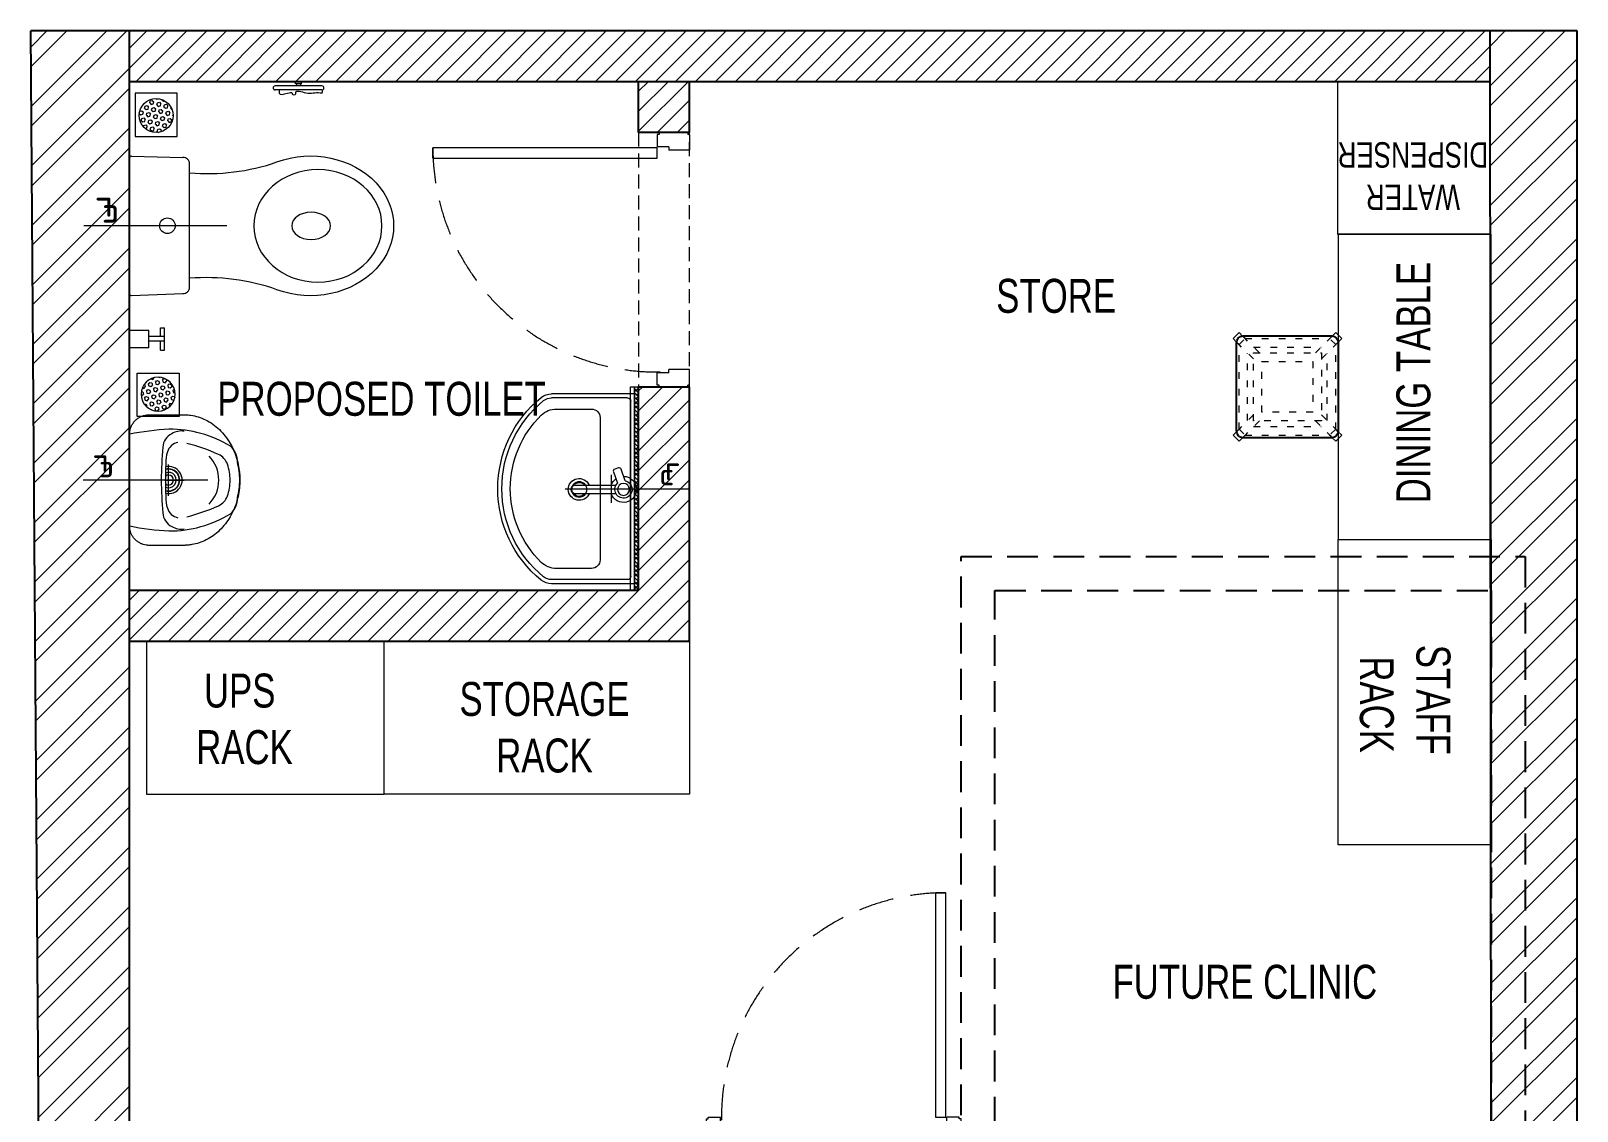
# Model space of a CAD drawing. Header units: feet. Extents: x 6867035 to 6871591, y -5290193 to -5271489.
# Drawn here: x 6867035 to 6871591, y -5274674 to -5271489 of the extents above; entities that cross this region are included whole.
import ezdxf

# ---------------------------------------------------------------- set-up
doc = ezdxf.new("R2010")
doc.units = ezdxf.units.FT
doc.header["$LTSCALE"] = 33
doc.header["$MEASUREMENT"] = 0
for name, pattern in [('a_p6_plan_L18$0$HIDDEN', [0.375, 0.25, -0.125]), ('ACAD_ISO03W100', [30, 12, -18]), ('CENTER', [2, 1.25, -0.25, 0.25, -0.25]), ('DOT2', [0.125, 0, -0.125]), ('HIDDEN', [9.524999999999995, 6.349999999999997, -3.174999999999998]), ('HIDDEN2', [4.7624999999999975, 3.174999999999998, -1.587499999999999])]:
    doc.linetypes.add(name, pattern=pattern)
doc.layers.add('A-WALL', color=1, linetype='Continuous')
for name, color, linetype, lineweight in [('centerline-toilets', 2, 'CENTER', 13), ('Door', 2, 'Continuous', 13), ('ele', 252, 'Continuous', 13), ('Fhitting', 152, 'Continuous', 30), ('LENS-DIM', 252, 'Continuous', 5), ('LENS-DOOR', 34, 'Continuous', 20), ('LENS-TEXT', 31, 'Continuous', 5), ('LENS_CURTAIN', 5, 'a_p6_plan_L18$0$HIDDEN', 9), ('LK-FF&E WALL', 1, 'Continuous', 9), ('LN-ELEVATION-1', 81, 'Continuous', 25), ('LN-ELEVATION-3', 125, 'Continuous', 18), ('LN-ELEVATION-5', 167, 'Continuous', 5), ('LN-HATCH', 251, 'Continuous', 0), ('Mirror', 150, 'Continuous', 20), ('Panelling', 65, 'Continuous', 18), ('PARTITION', 22, 'Continuous', 30), ('Toilet', 5, 'Continuous', 9)]:
    doc.layers.add(name, color=color, linetype=linetype, lineweight=lineweight)
doc.styles.add('LK TXT', font='GILC____.TTF', dxfattribs={"height": 100})
doc.styles.get("Standard").update_dxf_attribs({"font": 'GILC____.TTF'})

# ---------------------------------------------------------------- blocks, each defined once
blk = doc.blocks.new('Stool')
at = {"layer": 'LN-ELEVATION-1', "ltscale": 0.5}
blk.add_lwpolyline([(-130, 300), (130, 300, -0.4142135623730951), (150, 280), (150, 20, -0.4142135623730951), (130, 0), (-130, 0, -0.4142135623730951), (-150, 20), (-150, 280, -0.4142135623730951)], format="xyb", close=True, dxfattribs=at)
at = {"layer": 'LN-ELEVATION-3', "linetype": 'ACAD_ISO03W100', "ltscale": 0.05}
for p, q in [((-100, 232.3223304701969), (-142.3743686703965, 274.6966991415247)), ((-142.3743686708621, 274.6966991410591), (-142.3743686708621, 25.30330085894093)), ((-82.3223304701969, 250), (-124.6966991401277, 292.374368671095)), ((-124.696699141059, 292.3743686703965), (124.6966991401277, 292.374368671095)), ((82.3223304701969, 250), (124.6966991401277, 292.374368671095)), ((100, 232.3223304701969), (142.3743686703965, 274.6966991415247)), ((142.3743686708621, 274.6966991410591), (142.3743686708621, 25.30330085894093)), ((-117.3743686703965, 249.6966991408263), (-117.3743686703965, 50.30330085847527)), ((-99.69669914059341, 267.3743686703965), (99.69669913966209, 267.374368671095)), ((117.3743686703965, 249.6966991408263), (117.3743686703965, 50.30330085847527)), ((-100, 67.67766952980308), (-142.3743686703965, 25.30330085847527)), ((-82.3223304701969, 50), (-124.6966991401277, 7.625631328905001)), ((82.3223304701969, 50), (124.6966991401277, 7.625631328905001)), ((100, 67.67766952980308), (142.3743686703965, 25.30330085847527)), ((-124.696699141059, 7.625631329603493), (124.6966991401277, 7.625631328905001)), ((-99.69669914059341, 32.62563132960349), (99.69669913966209, 32.625631328905))]:
    blk.add_line(p, q, dxfattribs=at)
for points in [[(-132.2008663183078, 299.8785358476453), (-124.696699141059, 292.3743686703965), (-142.3743686708621, 274.6966991410591), (-149.8785358476452, 282.200866318075)], [(132.2008663183078, 299.8785358476453), (124.696699141059, 292.3743686703965), (142.3743686708621, 274.6966991410591), (149.8785358476452, 282.200866318075)], [(-132.2008663183078, 0.1214641523547471), (-124.696699141059, 7.625631329603493), (-142.3743686708621, 25.30330085894093), (-149.8785358476452, 17.79913368192501)], [(132.2008663183078, 0.1214641523547471), (124.696699141059, 7.625631329603493), (142.3743686708621, 25.30330085894093), (149.8785358476452, 17.79913368192501)]]:
    blk.add_lwpolyline(points, dxfattribs=at)
for points in [[(-100, 250), (100, 250), (100, 50), (-100, 50)], [(-75, 225), (75, 225), (75, 75), (-75, 75)]]:
    blk.add_lwpolyline(points, close=True, dxfattribs=at)
at = {"layer": 'LN-ELEVATION-5', "ltscale": 0.5}
for points in [[(-149.8785358476452, 282.200866318075), (-160.0520382001996, 292.3743686706293), (-142.3743686708621, 310.0520381999668), (-132.2008663183078, 299.8785358478781)], [(149.8785358476452, 282.200866318075), (160.0520382001996, 292.3743686706293), (142.3743686708621, 310.0520381999668), (132.2008663183078, 299.8785358478781)], [(-149.8785358476452, 17.79913368192501), (-160.0520382001996, 7.625631329370662), (-142.3743686708621, -10.05203819996677), (-132.2008663183078, 0.1214641521219164)], [(149.8785358476452, 17.79913368192501), (160.0520382001996, 7.625631329370662), (142.3743686708621, -10.05203819996677), (132.2008663183078, 0.1214641521219164)]]:
    blk.add_lwpolyline(points, dxfattribs=at)
blk = doc.blocks.new('*U49')
at = {"layer": 'LENS-DOOR'}
for p, q in [((547491.5340860761, 1778573.7924707), (547491.5340860654, 1779235.25080266)), ((547522.7840860707, 1779235.250802674), (547491.5340860654, 1779235.25080266)), ((547522.7840860707, 1779235.250802674), (547522.7840860625, 1778573.792470713)), ((547447.2632527373, 1778568.584137381), (547452.47158606, 1778568.584137381)), ((547447.263252747, 1778484.134138706), (547447.2632527373, 1778568.584137381)), ((547452.4715860507, 1778573.792470734), (547488.9299194041, 1778573.7924707)), ((547452.47158606, 1778568.584137381), (547452.4715860507, 1778573.792470734)), ((547488.9299194128, 1778539.938304102), (547488.9299194041, 1778573.7924707)), ((547522.7840860625, 1778573.792470713), (547491.5340860761, 1778573.7924707)), ((548192.0549194096, 1778573.792470735), (548155.5965860653, 1778573.792470727)), ((548155.5965860785, 1778539.938304124), (548155.5965860653, 1778573.792470727)), ((548192.0549194143, 1778568.584137382), (548192.0549194096, 1778573.792470735)), ((548197.2632527297, 1778568.584137405), (548192.0549194143, 1778568.584137382)), ((548197.2632527511, 1778484.134138698), (548197.2632527297, 1778568.584137405)), ((547488.9299194128, 1778539.938304102), (547499.3465860789, 1778539.938304074)), ((547499.3465860634, 1778478.925805334), (547499.3465860789, 1778539.938304074)), ((548145.1799194088, 1778478.925805379), (548145.1799194077, 1778539.938304106)), ((548155.5965860785, 1778539.938304124), (548145.1799194077, 1778539.938304106)), ((547447.263252747, 1778484.134138706), (547452.471586072, 1778484.134138706)), ((547452.4715860719, 1778478.925805353), (547452.471586072, 1778484.134138706)), ((547452.4715860719, 1778478.925805353), (547499.3465860634, 1778478.925805334)), ((548192.0549194098, 1778478.925805387), (548145.1799194088, 1778478.925805379)), ((548192.0549194098, 1778478.925805387), (548192.0549194099, 1778484.134138698)), ((548197.2632527511, 1778484.134138698), (548192.0549194099, 1778484.134138698))]:
    blk.add_line(p, q, dxfattribs=at)
at = {"layer": 'LENS-DOOR', "color": 7, "linetype": 'HIDDEN2', "extrusion": (0, 0, -1)}
blk.add_ellipse((547491.5340860761, 1778573.7924707), major_axis=(661.4583333306382, 0.0034430872082086), ratio=0.9999999979146821, start_param=-1.570791121506941, end_param=0.0512086788949202, dxfattribs=at)
blk = doc.blocks.new('Wash Basin')
at = {"layer": 'PARTITION', "lineweight": 9}
h = blk.add_hatch(dxfattribs=at)
h.set_pattern_fill('ANSI38', color=256, scale=70, angle=989.9999999999998, style=0, double=1)
h.set_pattern_definition([(314.9999999999998, (-64.71346578747034, -33.32481618935708), (6.187184335382297, 6.187184335382283), []), (44.99999999999993, (-64.71346578747034, -33.32481618935708), (6.187184335382312, 18.56155300614686), [21.875, -13.125])])
h.paths.add_polyline_path([(300.0941287651658, -21.98777738737408), (-300.0941287651658, -22.00000000058208), (-300.0941287651658, -34.00000000058208), (300.0941287651658, -33.98777738737408)])
at = {"layer": 'centerline-toilets', "linetype": 'HIDDEN', "ltscale": 10}
blk.add_line((0, -238.0678792903709), (0, 129.808006190935), dxfattribs=at)
at = {"layer": 'Mirror', "ltscale": 0.5}
blk.add_lwpolyline([(-300.0941287651658, -34.00000000058208), (-300.0941287651658, -46.00000000058208), (300.0941287651658, -46.00000000058208), (300.0941287651658, -34.00000000058208)], close=True, dxfattribs=at)
at = {"layer": 'Panelling', "lineweight": 9}
blk.add_lwpolyline([(-300.0941287651658, -22.00000000058208), (-300.0941287651658, -34.00000000058208), (300.0941287651658, -34.00000000058208), (300.0941287651658, -22.00000000058208)], close=True, dxfattribs=at)
at = {"layer": 'Toilet', "ltscale": 100}
for p, q in [((-280, -32.00000000058208), (-280, -278.3423135242919)), ((-270, -22.00000000058208), (270, -22.00000000058208)), ((-258, -45.00000000058207), (258, -45.00000000058207)), ((280, -32.00000000058208), (280, -278.3423135242919)), ((-268, -55.00000000058207), (-268, -278.3423135242919)), ((-14.75394256017171, -88.57836779823992), (-14.58294607303105, -207.8757586760221)), ((10.97367832274176, -207.8757587235195), (10.80268183583394, -88.55792254640254)), ((268, -55.00000000058207), (268, -278.3423135242919))]:
    blk.add_line(p, q, dxfattribs=at)
blk.add_lwpolyline([(23.11144540272653, -61.62355844548438), (57.69729334814474, -73.5425448747119, -0.4142135623700193), (61.41500012157485, -81.17003832559566), (57.50521344458684, -92.51523855014239, -0.4142135623687794), (49.87771999370306, -96.23294532380532), (16.08098082058132, -84.58590182231274)], format="xyb", dxfattribs=at)
blk.add_lwpolyline([(-235, -264.0271915069043, 0.1918964941694492), (-217.1874080155976, -308.7300831892808, 0.4202357661762754), (217.1874080155976, -308.7300831893172, 0.191896494169451), (235, -264.0271915069115), (235, -160.5000000005821, 0.4142135623730951), (210, -135.5000000005821), (-210, -135.5000000005821, 0.4142135623730951), (-235, -160.5000000005821)], format="xyb", close=True, dxfattribs=at)
blk.add_lwpolyline([(40.65695853624492, -103.2068005428882), (-41.09953799587674, -103.2068005428882)], dxfattribs=at)
for centre, radius in [((-1.975630321074277, -66.50000000058208), 17.5), ((-1.975630321074277, -196.7635957537459), 22.5)]:
    blk.add_circle(centre, radius, dxfattribs=at)
for centre, radius, start, end in [((-270, -32.00000000058208), 10, 90, 180), ((-258, -55.00000000058207), 10, 90, 180), ((258, -55.00000000058207), 10, 0, 90), ((270, -32.00000000058208), 10, 0, 90), ((-1.975630321074277, -197.065354476148), 32.14736256360053, 113.0897544120751, 66.24597926171971), ((-1.975630321074277, -196.7635957537459), 20.45924138120723, 128.0403438055863, 237.2899289984687), ((-1.975630321074277, -196.7635957537459), 20.45924138120723, 304.4732923270086, 50.73322655079215), ((-230, -278.3423135242919), 50, 180, 218.4460647329942), ((0, -89.26318603751132), 347.736813963071, 219.2825773815098, 320.7174226184902), ((-230, -278.3423135242919), 38, 180, 218.4460647329942), ((0, -89.25957125263085), 335.7404287479508, 219.3129523468507, 320.6870476531492), ((230, -278.3423135242919), 38, 321.5539352670057, 0), ((230, -278.3423135242919), 50, 321.5539352670057, 0)]:
    blk.add_arc(centre, radius, start, end, dxfattribs=at)
for centre, major_axis, ratio, start_param, end_param in [((-1.975630321074277, -66.50000000058208), (-0.0007244262846731, 38.33493659709939), 0.9999999997470119, 4.720493185551212, 9.081981632517541), ((-1.975630321074277, -66.50000000058208), (-0.161652407392657, -25.55611315046938), 0.9999999997364025, 1.769108159146172, 7.074098355705205), ((-1.975630321074277, -66.50000000058208), (-0.0007244262846731, 38.33493659709939), 0.9999999997470119, 3.484555387064545, 4.08357603994855), ((-1.80463387700729, -207.8757586997708), (-9.035631208577575, 9.035631208577575), 0.9999999999964067, 0.7853981615407268, 3.926990815130519)]:
    blk.add_ellipse(centre, major_axis=major_axis, ratio=ratio, start_param=start_param, end_param=end_param, dxfattribs=at)
at = {"layer": 'centerline-toilets', "linetype": 'DOT2', "insert": (33.33187728072517, 61.84688704169094), "char_height": 75, "width": 495.826660318515, "attachment_point": 5, "rotation": 90}
blk.add_mtext('{\\fISOCPEUR|b0|i0|c0|p34;℄}', dxfattribs=at)
blk = doc.blocks.new('DLF-RSP-AR-CD-DWG-4DT-3113$0$X-TYPICAL TOILET UPPER FLOORS - 02$0$urinals')
at = {"layer": 'Toilet'}
for p, q in [((-4.5475e-12, -15.56661428403458), (-4.5475e-12, 8.286377168158651)), ((-46.09715475669872, -115.0000000000218), (46.09715475669327, -115.0000000000218)), ((-2.7285e-12, -105.4429753783333), (-2.7285e-12, -161.0971547567169))]:
    blk.add_line(p, q, dxfattribs=at)
blk.add_lwpolyline([(134.9999999999991, 0), (-134.9999999999991, 0, 0.0369487664006767), (-149.9999999999982, -116.1503670555612, 0.1380941034158666), (-99.77423321075003, -297.0872948749238, 0.2217213641091726), (-52.01775628641091, -317.8890631478586, 0.0626559245730378), (-8.49796933122e-05, -325.0000017671497, 0.0626559245730475), (52.01758632703338, -317.8890631478586, 0.2217207008690154), (99.77423321075003, -297.0872948749238, 0.1380941034158641), (149.9999999999982, -116.1503670555685, 0.0369487664006777)], format="xyb", close=True, dxfattribs=at)
for centre, radius, start, end in [((-90.95333014834432, -152.7329236622463), 53.77394921319929, 148.4868266886055, 188.6401109395215), ((-94.27481093352071, -144.9234715912316), 47.11810289109449, 93.37081731520148, 154.4824387253665), ((-71.39627009237483, -149.8700101487557), 40.22765506777335, 106.7015627441882, 169.7250358418294), ((3.245766915242711, -1238.155136518551), 1144.670244824663, 90.16246512528313, 95.02645179237909), ((-50.51241933281471, -225.3451602337737), 118.5326152894133, 89.54541335481511, 105.8857460775884), ((-0.1277772639159593, -996.2166668547361), 890.7737006409425, 89.99178119205142, 93.18195442305822), ((-2.7285e-12, -115.0000000000218), 40, 167.4279671994436, 12.57203280055641), ((-2.7285e-12, -115.0000000000218), 33, 164.1813978616258, 15.81860213837415), ((-2.7285e-12, -115.0000000000218), 32, 163.604929760328, 16.39507023967201), ((-2.7285e-12, -115.0000000000218), 22.62135413059903, 155.6653304376655, 24.33466956233444), ((-2.7285e-12, -115.0000000000218), 14.7323792469192, 139.9108800322804, 40.08911996771955), ((-3.245766915251806, -1238.155136518551), 1144.670244824663, 84.9735482076209, 89.83753487471687), ((0.1277772639068644, -996.2166668547361), 890.7737006409425, 86.81804557694178, 90.0082188079486), ((50.51241933280562, -225.3451602337737), 118.5326152894133, 74.1142539224116, 90.45458664518488), ((71.39627009236665, -149.8700101487557), 40.22765506777335, 10.27496415817055, 73.29843725581178), ((94.27481093351253, -144.9234715912316), 47.11810289109449, 25.51756127463352, 86.62918268479851), ((90.95333014833614, -152.7329236622463), 53.77394921319929, 351.3598890604785, 31.51317331139444), ((413.8982963433118, -38.37868533186702), 538.1616565584166, 193.993991329024, 204.5632062434074), ((-413.8982963433209, -38.37868533186702), 538.1616565584166, 335.4367937565926, 346.006008670976), ((-30.08631462571975, -241.3059337647355), 50, 204.5632062434074, 250.460635897111), ((-1.627792572718135, -165.2706388237202), 97.64476427368265, 224.9999999998895, 270.9551967833812), ((1.62779257270995, -165.2706388237202), 97.64476427368265, 269.0448032166188, 315.0000000001105), ((30.08631462571157, -241.3059337647355), 50, 289.539364102889, 335.4367937565926), ((-1.533770255527997, -160.8517433121305), 135.3705133602697, 250.460635897111, 270.6491845270783), ((1.533770255519812, -160.8517433121305), 135.3705133602697, 269.3508154729217, 289.539364102889)]:
    blk.add_arc(centre, radius, start, end, dxfattribs=at)
blk.add_open_spline([(135.0000000000218, 0), (105.3353530385498, 0), (75.67070607707728, 0), (-13.32323480733907, 2.274e-13), (-72.65252873028328, 2.274e-13), (-132.6900719520337, 2.274e-13), (-133.3983212508398, 2.274e-13), (-134.281768448908, 2.274e-13), (-134.4569663481699, 2.274e-13), (-134.747600608502, 2.274e-13), (-134.8630369695722, 2.274e-13), (-135.0060892340055, 2.274e-13), (-135.0064624712894, -1.193277512e-07), (-135.0170531848381, -2.2849590096e-06), (-135.0223488443722, -4.0993359107e-06), (-135.0382367304996, -1.1737902696e-05), (-135.0488298646186, -1.97575291168e-05), (-135.0806128910378, -5.26041751527e-05), (-135.1018064074043, -8.62189622239e-05), (-135.1654014043424, -0.0002222625089416), (-135.207817332803, -0.0003598904754654), (-135.3351225205075, -0.0009139553433215), (-135.4200691828771, -0.001471573562867), (-135.6751356392894, -0.0037122140454358), (-135.8454819154825, -0.005963027991811), (-136.3574010580367, -0.0150109124137998), (-136.6998544433754, -0.0241035279482276), (-137.7305242649482, -0.0607541935196423), (-138.4220536117127, -0.097686986413919), (-140.5080748643645, -0.2474448411821868), (-141.9140495439027, -0.3992694707415012), (-146.1615007839476, -1.02114614714037), (-149.0331357298746, -1.658535092420152), (-154.7518101202553, -3.41613828127015), (-157.5984620125504, -4.536659711778838), (-163.1465284251908, -7.264764980859354), (-165.8474082270705, -8.872454711613045), (-170.981741827156, -12.53873878342233), (-173.4146413081869, -14.5971666483058), (-177.906166885367, -19.08908202548741), (-179.9643754122968, -21.52215186033345), (-183.6301907623958, -26.65676477099555), (-185.2376312556147, -29.35775349851633), (-187.9652297344436, -34.90597265862334), (-189.0854937427912, -37.75266842165093), (-190.8425938294221, -43.47137026403243), (-191.4797371708415, -46.34298888964758), (-191.9919097605824, -49.84306461127676), (-192.077374217121, -50.50936302376794), (-192.2977468813131, -52.49991862553179), (-192.3966084331296, -53.81579509073117), (-192.4734941441805, -55.66879078878696), (-192.4883196677314, -56.21857700367218), (-192.496870256929, -56.88770939302139), (-192.4980415940107, -57.00997546670373), (-192.4992414002611, -57.19748434012058), (-192.4995479992234, -57.26283923326923), (-192.4998738983178, -57.37188175668461), (-192.4999546497274, -57.41559451898957), (-192.4999950294581, -57.47262341266742), (-192.4999998312229, -57.48595819937031), (-192.5000003243775, -57.52595679718206), (-192.4999999999782, -57.60927353243437), (-192.4999999999782, -57.72001920997377), (-192.4999999999782, -57.77539204874369), (-192.4999999999782, -57.94151056505302), (-192.4999999999782, -58.05225624259264), (-192.4999999999782, -58.38449327521129), (-192.4999999999782, -58.60598463029032), (-192.4999999999782, -59.27045869552739), (-192.4999999999782, -59.71344140568567), (-192.4999999999782, -61.04238953616004), (-192.4999999999782, -61.92835495647637), (-192.4999999999782, -64.58625121742534), (-192.4999999999782, -66.35818205805799), (-192.4999999999782, -71.67397457995594), (-192.4999999999782, -75.21783626122124), (-192.4999999999782, -85.84942130501715), (-192.4999999999782, -92.93714466754773), (-192.4999999999782, -114.2003147551393), (-192.4999999999782, -128.3757614802005), (-192.4999999999782, -146.0625065335298), (-192.4999999999782, -144.5738048617977), (-192.4999999999782, -149.2112419741259), (-192.4999999999782, -150.3373807581863), (-192.4999999999782, -153.7157971103672), (-192.4999999999782, -155.9680746784879), (-192.4999999999782, -158.5060066698138), (-192.4999999999782, -158.7916610930192), (-192.4999999999782, -159.2427020504906), (-192.4999999999782, -159.4080885847565), (-192.4999999999782, -159.6877588407215), (-192.4999999999782, -159.8020425624204), (-192.4999999999782, -159.9401879191086), (-192.4999999999782, -159.9640495540977), (-192.4999999999782, -160.0097689728666), (-192.499996421247, -160.0440525330155), (-192.4999643757641, -160.104952970559), (-192.4999385281542, -160.1354066471763), (-192.4998314906368, -160.2267780325826), (-192.4997208060357, -160.2877060969351), (-192.4992706129669, -160.4705315680455), (-192.4988129651545, -160.5924702530042), (-192.4969661832839, -160.9584502616815), (-192.4951032094926, -161.2026555415623), (-192.4876087275813, -161.9359178476325), (-192.4800716371877, -162.4256213779233), (-192.4497571986702, -163.8972417424418), (-192.4192763048381, -164.8816689491061), (-192.2963859407732, -167.8443601815493), (-192.1725217451708, -169.8320432125226), (-191.6702797904039, -175.8273667212115), (-191.1611082412308, -179.8674218867413), (-189.2689630843825, -190.9417939809036), (-187.5187975353817, -198.0301520545986), (-182.8335725814559, -212.1757821290298), (-179.8980525958225, -219.2325052385784), (-172.8234117350846, -233.0968568300414), (-168.6841000434473, -239.9037905012674), (-159.2549403987001, -253.0454586305236), (-153.9652371668557, -259.379470229105), (-142.3610169376685, -271.3688433516364), (-136.0469754966913, -277.0235842421638), (-122.5830627030569, -287.4852784505018), (-115.4339174138625, -292.2918274844595), (-100.5336337623292, -300.9411013099287), (-92.78333124286517, -304.7837051255591), (-76.93540386034736, -311.4502324650508), (-68.83856359988783, -314.2743166926488), (-52.54813771902468, -318.9094578767903), (-44.3551540822018, -320.7208905446411), (-28.09766422605981, -323.3885338293181), (-20.03351017174828, -324.2452316631242), (-9.424407998249535, -324.8186507928577), (-6.740670549843343, -324.9146929727227), (-2.541294352623708, -324.9908912051677), (-1.014315851566152, -325.0028880619856), (2.036791116084486, -324.9959492932932), (3.569827181100436, -324.9769325151441), (8.189732633019958, -324.8718838178048), (11.29743471029269, -324.7378363960885), (20.68934946575928, -324.1333461154121), (27.04290265062991, -323.4601654556735), (41.80139781238676, -321.2305755023596), (50.23999478411247, -319.4658943264186), (67.03734023472111, -314.8652250617469), (75.39541298363952, -312.0287856304914), (91.75936961286243, -305.2736148746307), (99.7643516501057, -301.3546813595407), (115.1434400448929, -292.4912148852103), (122.5165764177182, -287.5468142099547), (136.3756982075897, -276.758097672075), (142.8608430866302, -270.9142526187757), (154.7380516223206, -258.5122041911341), (160.1295767143733, -251.9547274426545), (169.6852635787454, -238.3524876585086), (173.8492842636328, -231.3085654467875), (180.8978067359608, -216.9779216659792), (183.7825645728694, -209.6919949490896), (188.3007156192507, -195.1140848347474), (189.9346737316168, -187.8227087036603), (191.1840609344508, -179.3163223890908), (191.3580380264129, -178.0039348904486), (191.8233173539161, -174.0784034933799), (192.057946061775, -171.4769170618926), (192.282645325045, -167.9054949954279), (192.3343052322775, -166.9187583098144), (192.4580821737554, -163.9678661429329), (192.4989909393634, -162.013038042752), (192.5000275633615, -159.9821342127634), (192.5000000000218, -159.9224785452215), (192.5000000000218, -159.79307529839), (192.5000000000218, -159.7283736749743), (192.5000000000218, -159.5342688047269), (192.5000000000218, -159.4048655578954), (192.5000000000218, -159.0166558174007), (192.5000000000218, -158.7578493237377), (192.5000000000218, -157.9814298427484), (192.5000000000218, -157.4638168554225), (192.5000000000218, -155.9109778934439), (192.5000000000218, -154.8757519187916), (192.5000000000218, -151.7700739948347), (192.5000000000218, -149.6996220455301), (192.5000000000218, -143.4882661976162), (192.5000000000218, -144.347362299007), (192.5000000000218, -131.9246506031793), (192.5000000000218, -123.642842805961), (192.5000000000218, -98.79741941430552), (192.5000000000218, -82.23380381986885), (192.5000000000218, -64.84578365063203), (192.5000000000218, -64.0213790758321), (192.5000000000218, -61.54816535143254), (192.5000000000218, -59.89935620183292), (192.5000000000218, -58.00998844622473), (192.5000000000218, -57.76942984021594), (192.5000000000218, -57.49274907784002), (192.499998838924, -57.47911258059002), (192.4999756668194, -57.44431269662868), (192.4999561805543, -57.4269094915121), (192.4998739944462, -57.37469011354438), (192.499787567282, -57.3398641780534), (192.4994331634852, -57.23534753620175), (192.4990700643893, -57.16561799409532), (192.4975985787632, -56.95627575957587), (192.4961080012763, -56.81650945311571), (192.4900940107291, -56.39661016926675), (192.4840282944246, -56.11587673401686), (192.4595555625769, -55.2713907425973), (192.4348721360084, -54.70535101709879), (192.3348933918678, -52.99906669626466), (192.2336529024164, -51.85063392816892), (191.8201097009723, -48.38130602370188), (191.3976066809859, -46.03606142272087), (190.0123624707134, -40.43900391265924), (188.9035838720251, -37.18247124511481), (186.0547772968666, -30.82026903956307), (184.3144513501752, -27.71555679796666), (180.2457153816676, -21.83694617079323), (177.9175711211701, -19.06409479178683), (172.7827831035551, -14.00634504821505), (169.9769390510123, -11.72221112323927), (164.0463850254914, -7.747615767943671), (160.9227285040119, -6.057372140880033), (154.5371660888572, -3.309309329362349), (151.2761959855666, -2.251153484609176), (144.7863564140075, -0.7410639178328893), (141.558048455473, -0.2884559583496866), (137.2641564939213, -0.0330454220411411), (136.1252210402749, 0), (135.0000000000218, 0)], degree=3, knots=[0, 0, 0, 0, 0.3296071884608014, 0.3296071884608014, 0.9888215653824044, 0.9888215653824044, 0.9966910020358062, 0.9966910020358062, 0.9986376453609405, 0.9986376453609405, 0.9999202715950525, 0.9999202715950525, 1.000227114965755, 1.000227114965755, 1.000533958336457, 1.000533958336457, 1.001147645077862, 1.001147645077862, 1.002375018560673, 1.002375018560673, 1.004829765526294, 1.004829765526294, 1.009739259457536, 1.009739259457536, 1.019558247320021, 1.019558247320021, 1.039196223044989, 1.039196223044989, 1.078472174494926, 1.078472174494926, 1.1570240773948, 1.1570240773948, 1.314127883194549, 1.314127883194549, 1.471231688994297, 1.471231688994297, 1.628335494794045, 1.628335494794045, 1.785439300593793, 1.785439300593793, 1.942543106393542, 1.942543106393542, 2.09964691219329, 2.09964691219329, 2.256750717993039, 2.256750717993039, 2.413854523792787, 2.413854523792787, 2.45094359105979, 2.45094359105979, 2.525121725593796, 2.525121725593796, 2.55664088826819, 2.55664088826819, 2.563698676682492, 2.563698676682492, 2.567478738951607, 2.567478738951607, 2.570009988159922, 2.570009988159922, 2.570782632421826, 2.570782632421826, 2.572327920945634, 2.572327920945634, 2.573873209469442, 2.573873209469442, 2.576963786517057, 2.576963786517057, 2.583144940612287, 2.583144940612287, 2.595507248802747, 2.595507248802747, 2.620231865183668, 2.620231865183668, 2.669681097945509, 2.669681097945509, 2.768579563469191, 2.768579563469191, 2.966376494516556, 2.966376494516556, 3.361970356611286, 3.361970356611286, 3.459960077400161, 3.459960077400161, 3.491387206257657, 3.491387206257657, 3.55424146397265, 3.55424146397265, 3.562213215317918, 3.562213215317918, 3.566828653483477, 3.566828653483477, 3.570017966647174, 3.570017966647174, 3.57068387273989, 3.57068387273989, 3.57129385740351, 3.57129385740351, 3.57190384206713, 3.57190384206713, 3.573123811394369, 3.573123811394369, 3.575563750048849, 3.575563750048849, 3.580443627357808, 3.580443627357808, 3.590203381975726, 3.590203381975726, 3.609722891211562, 3.609722891211562, 3.648761909683234, 3.648761909683234, 3.726839946626579, 3.726839946626579, 3.861362010243008, 3.861362010243008, 3.995884073859437, 3.995884073859437, 4.130406137475866, 4.130406137475866, 4.264928201092295, 4.264928201092295, 4.399450264708724, 4.399450264708724, 4.533972328325153, 4.533972328325153, 4.668494391941582, 4.668494391941582, 4.803016455558011, 4.803016455558011, 4.93753851917444, 4.93753851917444, 5.072060582790869, 5.072060582790869, 5.118026198867305, 5.118026198867305, 5.144558031518944, 5.144558031518944, 5.171089864170584, 5.171089864170584, 5.224153529473863, 5.224153529473863, 5.330280860080422, 5.330280860080422, 5.468862833682332, 5.468862833682332, 5.607444807284243, 5.607444807284243, 5.746026780886153, 5.746026780886153, 5.884608754488064, 5.884608754488064, 6.023190728089974, 6.023190728089974, 6.161772701691885, 6.161772701691885, 6.300354675293795, 6.300354675293795, 6.438936648895706, 6.438936648895706, 6.577518622497616, 6.577518622497616, 6.60287550622664, 6.60287550622664, 6.653589273684687, 6.653589273684687, 6.673028302144214, 6.673028302144214, 6.711906359063266, 6.711906359063266, 6.71371198576324, 6.71371198576324, 6.715517612463215, 6.715517612463215, 6.719128865863165, 6.719128865863165, 6.726351372663065, 6.726351372663065, 6.740796386262864, 6.740796386262864, 6.769686413462464, 6.769686413462464, 6.827466467861662, 6.827466467861662, 6.943026576660058, 6.943026576660058, 7.174146794256852, 7.174146794256852, 7.63638722945044, 7.63638722945044, 7.659393868747179, 7.659393868747179, 7.705407147340659, 7.705407147340659, 7.712120410764156, 7.712120410764156, 7.713128470941848, 7.713128470941848, 7.71413653111954, 7.71413653111954, 7.716152651474923, 7.716152651474923, 7.720184892185691, 7.720184892185691, 7.728249373607226, 7.728249373607226, 7.744378336450297, 7.744378336450297, 7.776636262136437, 7.776636262136437, 7.841152113508718, 7.841152113508718, 7.970183816253281, 7.970183816253281, 8.148440131053812, 8.148440131053812, 8.32669644585434, 8.32669644585434, 8.504952760654874, 8.504952760654874, 8.683209075455405, 8.683209075455405, 8.861465390255937, 8.861465390255937, 9.039721705056468, 9.039721705056468, 9.217978019857, 9.217978019857, 9.283185307179586, 9.283185307179586, 9.283185307179586, 9.283185307179586], dxfattribs=at)
blk = doc.blocks.new('jALI')
at = {"layer": 'Toilet', "ltscale": 5}
h = blk.add_hatch(dxfattribs=at)
h.set_pattern_fill('HEX', color=256, scale=50, angle=135, double=1)
h.set_pattern_definition([(135, (-344825.8629864738, 460708.1869492117), (-7.654655446197432, -7.65465544619743), [6.25, -12.5]), (255, (-344825.8629864738, 460708.1869492117), (10.4564537967226, -2.80179835052517), [6.25, -12.5]), (195, (-344830.2824038562, 460712.6063665941), (2.801798350525164, -10.4564537967226), [6.25, -12.5])])
edge = h.paths.add_edge_path()
edge.add_arc((-393187.5478222936, 163647.6289079433), 50, -90, 270)
blk.add_lwpolyline([(-393249.5478222936, 163581.8745342398), (-393125.5478222936, 163581.8745342398), (-393125.5478222936, 163709.3782789116), (-393249.5478222936, 163709.3782789116)], close=True, dxfattribs=at)
blk.add_circle((-393187.5478222936, 163647.6289079433), 50, dxfattribs=at)
blk = doc.blocks.new('Urinal')
at = {"layer": 'centerline-toilets', "linetype": 'HIDDEN', "ltscale": 10}
blk.add_line((0, 230.8758839690709), (0, -137.000001512235), dxfattribs=at)
at = {"layer": 'Fhitting', "lineweight": 0, "ltscale": 0.5, "rotation": 180}
blk.add_blockref('DLF-RSP-AR-CD-DWG-4DT-3113$0$X-TYPICAL TOILET UPPER FLOORS - 02$0$urinals', (0, -4.656613e-10), dxfattribs=at)
at = {"layer": 'Fhitting', "lineweight": 0, "ltscale": 0.5, "xscale": -1, "rotation": 90}
blk.add_blockref('jALI', (163394.4367869734, -393103.5478222946), dxfattribs=at)
at = {"layer": 'centerline-toilets', "linetype": 'DOT2', "insert": (-31.35624695965089, -69.03888236299099), "char_height": 75, "width": 495.826660318515, "attachment_point": 5, "rotation": 269.99999999999994}
blk.add_mtext('{\\fISOCPEUR|b0|i0|c0|p34;℄}', dxfattribs=at)
blk = doc.blocks.new('WC')
at = {"layer": 'centerline-toilets', "linetype": 'HIDDEN', "ltscale": 10}
blk.add_line((0, 286.2958382707602), (0, -134.6853325402244), dxfattribs=at)
at = {"layer": 'Toilet'}
for p, q in [((-412.7979797990993, 566.9391568473073), (-412.7979797990993, 428.9391568473075)), ((-400.7979797990993, 566.9391568473073), (-400.7979797990993, 428.9391568473075)), ((-418.7979797990992, 506.9391568473074), (-424.7979797990992, 506.9391568473074)), ((-424.7979797990992, 506.9391568473074), (-424.7979797990992, 488.9391568473074)), ((-418.7979797990992, 506.9391568473074), (-418.7979797990992, 488.9391568473074)), ((-418.7979797990992, 503.9391568473075), (-412.7979797990993, 503.9391568473075)), ((-418.7979797990992, 488.9391568473074), (-424.7979797990992, 488.9391568473074)), ((-418.7979797990992, 491.9391568473074), (-412.7979797990993, 491.9391568473074)), ((-205.7725320039317, 5.926001816396819), (-201.7160837631672, 157.2330230183852)), ((180.5927414200269, 176.815278308868), (-182.556142896181, 176.815278308868)), ((205.7725320039317, 5.926001816396819), (199.7526822867803, 157.2330230183852)), ((-200.0543949760031, 0), (200.0543949760031, 0))]:
    blk.add_line(p, q, dxfattribs=at)
at = {"layer": 'Toilet', "ltscale": 100}
for p, q in [((366.0861393199302, 102.9920874625677), (300.3083048430271, 102.9920874625095)), ((300.30830484326, 91.54852218885208), (300.3083048430271, 102.9920874625095)), ((326.331082917517, 91.54852218885208), (300.30830484326, 91.54852218885208)), ((326.331082917517, 102.9920874625095), (326.331082917517, 57.21782636787975)), ((340.063361245906, 102.9920874625095), (340.0633612461388, 57.21782636787975)), ((366.086139320163, 91.54852218891027), (340.0633612461388, 91.54852218885208)), ((366.086139320163, 91.54852218891027), (366.086139320163, 102.9920874625677)), ((307.1744440074545, -4.074536e-10), (307.1744440074545, 57.21782636787975)), ((359.2200001559686, 57.21782636793796), (307.1744440074545, 57.21782636787975)), ((359.2200001559686, 57.21782636793796), (359.2200001559686, -3.49246e-10)), ((359.2200001559686, -3.49246e-10), (307.1744440074545, -4.074536e-10))]:
    blk.add_line(p, q, dxfattribs=at)
at = {"layer": 'Toilet'}
blk.add_circle((-0.2857134367804974, 111.5676235100181), 22.88713054731488, dxfattribs=at)
for centre, radius, start, end in [((-406.7979797990992, 566.9391568473073), 6, 0, 180), ((-406.7979797990992, 428.9391568473075), 6, 180, 0), ((-776.4252137581352, 231.0819697503539), 622.2680866278017, 354.9970003378784, 19.06186307169785), ((776.0328844110481, 226.3990844733362), 623.4432827196409, 160.519589047048, 184.5616761992302), ((-182.4380497655365, 157.5352372747657), 19.28040269973926, 90.35094080903318, 180.8981301276673), ((180.4746482893824, 157.5352372747657), 19.28040269973926, 359.1018698723327, 89.64905919096681), ((-200.0543949760031, 5.72178263682872), 5.72178263682872, 177.9545915110681, 270), ((200.0543949760031, 5.72178263682872), 5.72178263682872, 270, 2.045408488931865)]:
    blk.add_arc(centre, radius, start, end, dxfattribs=at)
at = {"layer": 'Toilet', "extrusion": (0, 0, -1)}
for centre, major_axis, ratio, start_param, end_param in [((0, 533.5337650458841), (-8.43e-14, -244.6286735628217), 0.8420279271674843, 7.436325980537995, 11.41322994100081), ((0, 535.0673360529563), (-1.97e-14, -57.2178263682872), 0.7, 1.570796326794896, 7.853981633974482)]:
    blk.add_ellipse(centre, major_axis=major_axis, ratio=ratio, start_param=start_param, end_param=end_param, dxfattribs=at)
blk.add_ellipse((0, 555.0129157723858), major_axis=(-6.5e-14, -188.8188270153477), ratio=0.8787878787878787, dxfattribs=at)
at = {"layer": 'Toilet'}
blk.add_open_spline([(-400.7979797990993, 440.9812579345889), (-397.1017245875382, 440.5392413198887), (-384.272368182084, 439.0050429589682), (-388.9986424445753, 459.3206578283151), (-395.6177634203054, 479.7532535305932), (-385.6000390281565, 477.9531818908857), (-385.8943579708215, 491.277749300945), (-402.6759011854702, 487.229470669479), (-384.8389140961484, 532.0884480134423), (-395.5184431350181, 546.6368104346082), (-390.8815714643073, 570.2364144729171), (-397.1683210631592, 568.7960733613664), (-400.7979797990993, 567.9644915373938)], degree=3, knots=[0, 0, 0, 0, 9.744971934705973, 33.82388686810737, 47.58355076290899, 49.4979151278385, 60.56050204634084, 63.82228440520703, 93.50801890349248, 135.7569247839274, 141.9043522613065, 150.3019062020757, 150.3019062020757, 150.3019062020757, 150.3019062020757], dxfattribs=at)
at = {"layer": 'Fhitting', "lineweight": 0, "ltscale": 0.5, "rotation": 270}
blk.add_blockref('jALI', (-163972.8745342343, -393109.1750712174), dxfattribs=at)
at = {"layer": 'centerline-toilets', "linetype": 'DOT2', "insert": (-35.88272588187829, -56.91358223470706), "char_height": 85.8267395524308, "width": 567.4024751774504, "attachment_point": 5, "rotation": 270}
blk.add_mtext('{\\fISOCPEUR|b0|i0|c0|p34;℄}', dxfattribs=at)
blk = doc.blocks.new('*U47')
at = {"layer": 'LENS-DOOR'}
for p, q in [((547491.5303145866, 1778573.788429793), (547491.530314576, 1779235.190411264)), ((547522.7776523535, 1779235.190411277), (547491.530314576, 1779235.190411264)), ((547522.7776523535, 1779235.190411277), (547522.7776523452, 1778573.788429806)), ((547447.2632527373, 1778568.580540178), (547452.4711423554, 1778568.580540178)), ((547447.263252747, 1778484.137735908), (547447.2632527373, 1778568.580540178)), ((547452.4711423462, 1778573.788429827), (547488.926369767, 1778573.788429794)), ((547452.4711423554, 1778568.580540178), (547452.4711423462, 1778573.788429827)), ((547488.9263697756, 1778539.937147276), (547488.926369767, 1778573.788429794)), ((547522.7776523452, 1778573.788429806), (547491.5303145866, 1778573.788429793)), ((548191.9914696459, 1778573.788429828), (548155.536242234, 1778573.78842982)), ((548155.5362422473, 1778539.937147298), (548155.536242234, 1778573.78842982)), ((548191.9914696504, 1778568.580540181), (548191.9914696459, 1778573.788429828)), ((548197.1993592614, 1778568.580540203), (548191.9914696504, 1778568.580540181)), ((548197.1993592829, 1778484.1377359), (548197.1993592614, 1778568.580540203)), ((547488.9263697756, 1778539.937147276), (547499.3421490325, 1778539.937147247)), ((547499.3421490171, 1778478.929846241), (547499.3421490325, 1778539.937147247)), ((548145.1204629869, 1778478.929846286), (548145.120462986, 1778539.937147279)), ((548155.5362422473, 1778539.937147298), (548145.120462986, 1778539.937147279)), ((547447.263252747, 1778484.137735908), (547452.4711423673, 1778484.137735908)), ((547452.4711423672, 1778478.92984626), (547452.4711423673, 1778484.137735908)), ((547452.4711423672, 1778478.92984626), (547499.3421490171, 1778478.929846241)), ((548191.9914696462, 1778478.929846294), (548145.1204629869, 1778478.929846286)), ((548191.9914696462, 1778478.929846294), (548191.9914696462, 1778484.1377359)), ((548197.1993592829, 1778484.1377359), (548191.9914696462, 1778484.1377359))]:
    blk.add_line(p, q, dxfattribs=at)
at = {"layer": 'LENS-DOOR', "color": 7, "linetype": 'HIDDEN2', "extrusion": (0, 0, -0.9999999999999998)}
blk.add_ellipse((547491.5303145866, 1778573.788429793), major_axis=(661.4019828411898, 0.0034427938871638), ratio=0.9999999979146821, start_param=-1.570791121506941, end_param=0.0512086788949202, dxfattribs=at)
blk = doc.blocks.new('A$C7088fc7a')
at = {"layer": 'LN-HATCH'}
h = blk.add_hatch(dxfattribs=at)
h.set_pattern_fill('ANSI32', color=256, scale=333, angle=180)
h.set_pattern_definition([(225, (-7871609.872930671, 5281341.807298671), (88.29995930067012, -88.29995930067015), []), (225, (-7871668.739570107, 5281341.807298671), (88.29995930067012, -88.29995930067015), [])])
h.paths.add_polyline_path([(-1100.724284796044, 9792.11118381098), (-1391.341629895382, 9792.11118381098), (-1350.724284796044, 4105.611183810979), (-1350.724284796044, -8104.316704380327), (-1100.724284796044, -8069.388816189022), (-1100.724284796044, 4105.611183810979)])
h.paths.add_polyline_path([(3164.641131760553, 9792.11118381098), (2908.217660998926, 9792.11118381098), (2911.250066672452, 7124.61118381098), (2911.534265891649, 7124.61118381098), (2911.534265891649, 6874.611183810047), (2914.641131760553, 4141.611183810979), (2914.641131760553, -7508.395878923126), (3164.641131760553, -7473.467990731821)])
h = blk.add_hatch(dxfattribs=at)
h.set_pattern_fill('ANSI31', color=256, scale=333, angle=180)
h.set_pattern_definition([(225, (-7871609.872930671, 5281341.807298671), (29.43331976689004, -29.43331976689005), [])])
h.paths.add_polyline_path([(2908.217660998926, 9792.11118381098), (-1100.724284796044, 9792.11118381098), (-1100.724284796044, 9642.11118381098), (2908.38818053063, 9642.11118381098)])
h = blk.add_hatch(dxfattribs=at)
h.set_pattern_fill('ANSI31', color=256, scale=333, angle=180)
h.set_pattern_definition([(225, (-1100.724284796044, 2241.812700751237), (29.43331976689004, -29.43331976689005), [])])
h.paths.add_polyline_path([(549.2757152039557, 8742.11118381005), (399.2757152039558, 8742.11118381005), (399.2757152039558, 8142.111183810049), (-1100.724284796044, 8142.111183810049), (-1100.724284796044, 7992.111183810049), (549.2757152039557, 7992.111183810049)])
h.paths.add_polyline_path([(549.2757152039557, 9642.11118381005), (399.2757152039558, 9642.11118381005), (399.2757152039558, 9492.11118381005), (549.2757152039557, 9492.11118381005)])
at = {"layer": 'A-WALL'}
for p, q in [((-1350.724284796044, 4105.611183810979), (-1391.341629895382, 9792.11118381098)), ((3164.641131760553, 9792.11118381098), (-1391.341629895382, 9792.11118381098)), ((-1100.724284796044, 4105.611183810979), (-1100.724284796044, 9792.11118381098)), ((2914.641131760553, 4141.611183810979), (2908.217657704838, 9792.114081060514)), ((3164.641131760553, -7473.467990731821), (3164.641131760553, 9792.11118381098)), ((2908.38818053063, 9642.11118381098), (-1100.724284796044, 9642.11118381098)), ((399.2757152039558, 9492.11118381098), (399.2757152039558, 9642.11118381005)), ((549.2757152039557, 9492.11118381098), (549.2757152039557, 9642.11118381005)), ((549.2757152039557, 9492.11118381005), (399.2757152039558, 9492.11118381005)), ((399.2757152039558, 8142.111183810049), (399.2757152039558, 8742.11118381005)), ((549.2757152039557, 8742.11118381005), (399.2757152039558, 8742.11118381005)), ((549.2757152039557, 7992.111183810049), (549.2757152039557, 8742.11118381005)), ((399.2757152039558, 8142.111183810049), (-1100.724284796044, 8142.111183810049)), ((549.2757152039557, 7992.111183810049), (-1100.724284796044, 7992.111183810049))]:
    blk.add_line(p, q, dxfattribs=at)
at = {"layer": 'LENS_CURTAIN', "ltscale": 5}
blk.add_lwpolyline([(399.2757152039558, 9492.11118381005), (399.2757152039558, 8742.179843478834), (549.2757152039557, 8742.179843478834), (549.2757152039557, 9492.11118381005)], close=True, dxfattribs=at)
at = {"layer": 'Door', "xscale": -1, "rotation": 90}
blk.add_blockref('*U47', (1779028.205561454, 556939.3744365517), dxfattribs=at)
at = {"layer": 'ele', "color": 0, "lineweight": -2, "rotation": 270}
for name, p in [('WC', (-1100.724284796044, 9217.31320401188)), ('Urinal', (-1100.724284796044, 8467.791167204268))]:
    blk.add_blockref(name, p, dxfattribs=at)
at = {"layer": 'ele', "color": 0, "lineweight": -2, "xscale": -1, "rotation": 270}
blk.add_blockref('Wash Basin', (421.2757152048871, 8442.205312575215), dxfattribs=at)

msp = doc.modelspace()

# ---------------------------------------------------------------- linework, layer by layer
at = {"layer": 'Defpoints', "color": 9, "linetype": 'a_p6_plan_L18$0$HIDDEN', "ltscale": 11}
for points in [[(6869775.157905004, -5273038.741637889), (6871437.112362526, -5273038.741637889), (6871437.112362526, -5275638.741637889), (6869775.157905004, -5275638.741637889)], [(6869875.157905004, -5273138.741637889), (6871337.112362526, -5273138.741637889), (6871337.112362526, -5275538.741637888), (6869875.157905004, -5275538.741637888)]]:
    msp.add_lwpolyline(points, close=True, dxfattribs=at)
at = {"layer": 'LK-FF&E WALL'}
for points in [[(6871334.78076585, -5271637.718521324), (6870884.780765849, -5271637.718521324), (6870884.780765849, -5272087.718521324), (6871334.78076585, -5272087.718521324)], [(6871336.94123027, -5272988.202646756), (6871336.94123027, -5272088.202646756), (6870886.941230271, -5272088.202646756), (6870886.941230271, -5272988.202646756)], [(6870886.941230271, -5273888.202646757), (6870886.941230271, -5272988.202646756), (6871336.94123027, -5272988.202646756), (6871336.94123027, -5273888.202646757)], [(6867375.157905004, -5273289.28062912), (6867375.157905004, -5273739.280629119), (6868075.157905004, -5273739.280629119), (6868075.157905004, -5273289.28062912)], [(6868975.157905004, -5273738.741637891), (6868075.157905004, -5273738.741637891), (6868075.157905004, -5273288.74163789), (6868975.157905004, -5273288.74163789)]]:
    msp.add_lwpolyline(points, close=True, dxfattribs=at)

# ---------------------------------------------------------------- block references
at = {"layer": 'Door', "xscale": -1}
msp.add_blockref('*U49', (7417222.421157736, -7053265.100775951), dxfattribs=at)
at = {"layer": 'LENS-DIM', "color": 2}
msp.add_blockref('A$C7088fc7a', (6868425.8821898, -5281280.852821701), dxfattribs=at)
at = {"layer": 'LK-FF&E WALL', "rotation": 89.99999999999999}
msp.add_blockref('Stool', (6870886.941230271, -5272538.202646757), dxfattribs=at)

# ---------------------------------------------------------------- texts
at = {"layer": 'LENS-TEXT', "color": 0, "linetype": 'Continuous', "ltscale": 3, "attachment_point": 5, "style": 'LK TXT'}
for s, width, gutter_width, insert, char_height, rotation in [('WATER \\PDISPENSER', 264.1621858484572, 0.7499999999999996, (6871106.77407404, -5271916.293135594), 75, 179.99999999999994), ('DINING TABLE', 783.9636358173434, 0.9999999999999992, (6871108.931383509, -5272525.634528421), 100, 89.99999999999993), ('STAFF\\P RACK', 1099.486866972408, 0.9999999999999992, (6871083.152664584, -5273460.965750696), 100, 270.00000000000006)]:
    msp.add_mtext_dynamic_manual_height_columns(s, width=width, gutter_width=gutter_width, heights=[0], dxfattribs=dict(at, insert=insert, char_height=char_height, rotation=rotation))
at = {"layer": 'LENS-TEXT', "color": 0, "linetype": 'Continuous', "ltscale": 3, "char_height": 100, "attachment_point": 5, "style": 'LK TXT'}
for s, width, insert in [('STORE', 1099.486866972408, (6870055.399622146, -5272270.570709137)), ('PROPOSED TOILET', 1099.486866972408, (6868067.96990939, -5272574.081527656)), ('UPS\\P RACK', 1099.486866972409, (6867649.685405957, -5273517.76983484)), ('STORAGE\\PRACK', 1099.486866972408, (6868547.921008943, -5273542.530203576)), ('FUTURE CLINIC', 777.8534428884492, (6870611.467710557, -5274293.002363959))]:
    msp.add_mtext_dynamic_manual_height_columns(s, width=width, gutter_width=0.9999999999999992, heights=[0], dxfattribs=dict(at, insert=insert))

doc.saveas('drawing.dxf')
